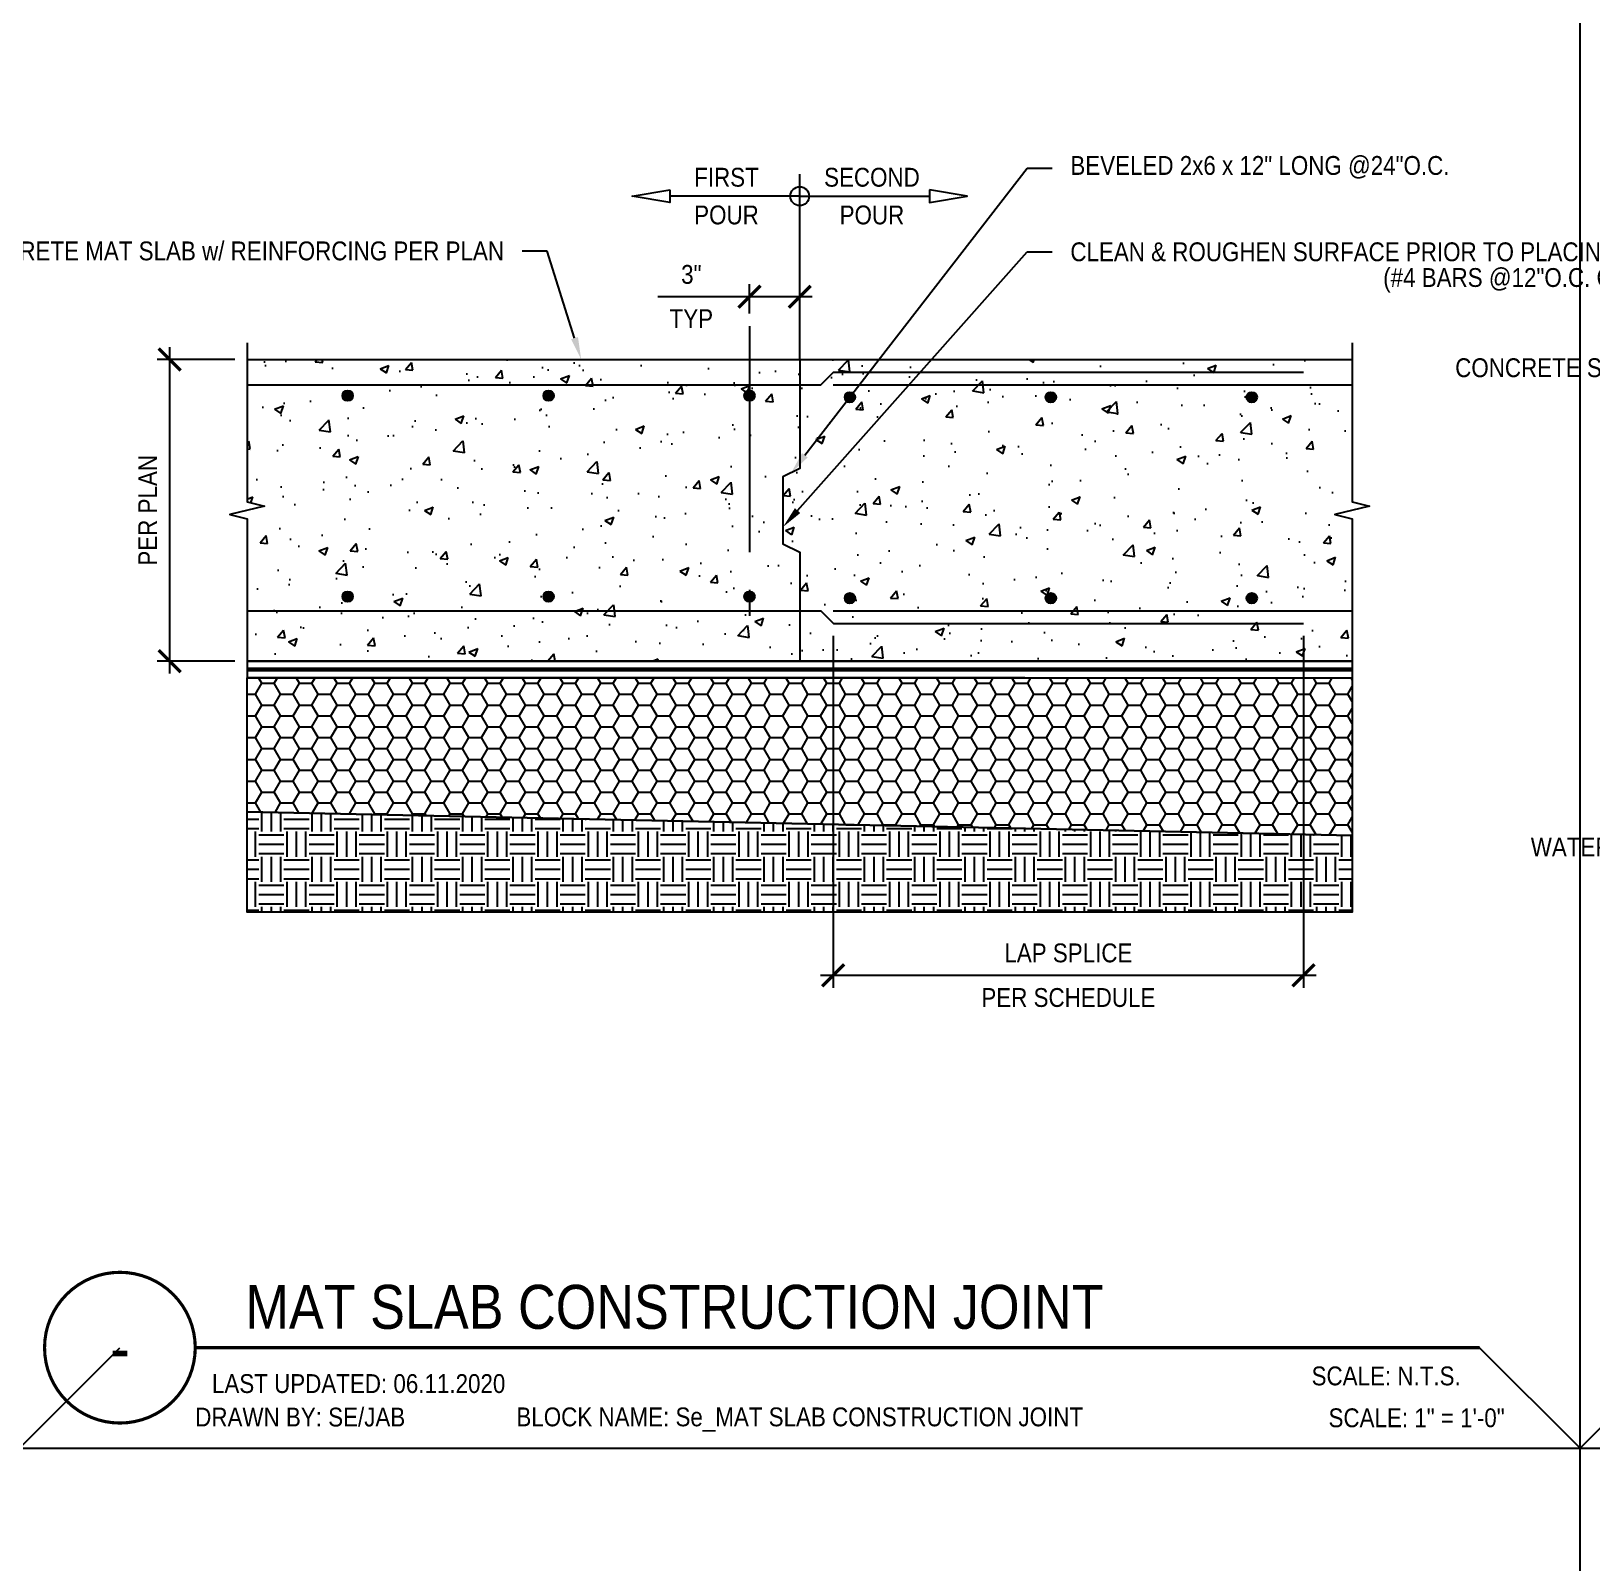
# Model space of a CAD drawing. Header units: inches. Extents: x -16404 to 14624, y -1591 to 16152.
# Drawn here: x -8754.8 to -8661.6, y 1503.4 to 1594.8 of the extents above; entities that cross this region are included whole.
import ezdxf
from ezdxf import colors
from ezdxf.entities.mleader import LeaderData, LeaderLine
from ezdxf.enums import TextEntityAlignment as Align
from ezdxf.math import Vec2, Vec3

# ---------------------------------------------------------------- set-up
doc = ezdxf.new("R2010")
doc.units = ezdxf.units.IN
doc.header["$LTSCALE"] = 24
doc.header["$MEASUREMENT"] = 0
doc.linetypes.add('CENTER2', pattern=[1.125, 0.75, -0.125, 0.125, -0.125])
doc.linetypes.add('HIDDEN2', pattern=[0.1875, 0.125, -0.0625])
doc.layers.get('0').update_dxf_attribs({"linetype": 'CONTINUOUS'})
doc.layers.get('DefPoints').update_dxf_attribs({"color": 251, "linetype": 'CONTINUOUS'})
for name, color, linetype, plot in [('DESIGNER COMMENTS', 221, 'CONTINUOUS', False), ('S-ANNO-GRID-NONPLOT', 251, 'CONTINUOUS', False), ('S-ANNO-NONPLOT', 253, 'CONTINUOUS', False)]:
    doc.layers.add(name, color=color, linetype=linetype, plot=plot)
for name, color, linetype in [('S-ANNO-DIMS', 2, 'CONTINUOUS'), ('S-ANNO-NOTE', 4, 'CONTINUOUS'), ('S-BREAK', 2, 'CONTINUOUS'), ('S-CONC', 4, 'CONTINUOUS'), ('S-GRID', 1, 'CENTER2'), ('S-MEMBRANE', 6, 'HIDDEN2'), ('S-REBAR', 7, 'CONTINUOUS'), ('S-TYP DETAIL BLOCKS', 1, 'CONTINUOUS')]:
    doc.layers.add(name, color=color, linetype=linetype)
doc.layers.add('S-HATCH-SOIL', color=7, linetype='CONTINUOUS', true_color=0x8f8f8f, transparency=0.8)
doc.layers.add('S-HATCH1', color=1, linetype='CONTINUOUS', transparency=0.5)
doc.layers.add('S-HATCH2', color=2, linetype='CONTINUOUS', transparency=0.5)
doc.styles.add('Arial', font='arial.ttf', dxfattribs={"width": 0.85})
doc.dimstyles.new('DIM-12_Se', dxfattribs={"dimscale": 12, "dimtxt": 0.09375, "dimasz": 0.109375, "dimexe": 0.0625, "dimexo": 0.0625, "dimgap": 0.0625, "dimtad": 1, "dimdec": 4, "dimzin": 11, "dimdsep": 46, "dimlunit": 4, "dimtxsty": 'Arial', "dimblk": 'ARCHTICK', "dimcen": 0.125, "dimdle": 0.0625, "dimclrd": 256, "dimclre": 256, "dimclrt": 4, "dimadec": 0, "dimazin": 0, "dimtfac": 0.75, "dimtdec": 4, "dimtmove": 0, "dimatfit": 3, "dimfxl": 1, "dimfrac": 1, "dimtolj": 1, "dimtzin": 0, "dimarcsym": 0})
pattern_1 = [(50, (7925.551, -2080.752), (5.3794514, -0.470641), [0.5625, -6.1875]), (355, (7925.551, -2080.752), (-1.040635, 5.641441), [0.45, -4.95]), (100.451444, (7925.9994, -2080.791), (4.3388164, 5.1708), [0.4780514, -5.258566]), (46.1842, (7925.551, -2079.252), (8.00431, -1.2413946), [0.84375, -9.28125]), (96.63564, (7926.218, -2079.355), (7.0099646, 7.3058895), [0.7170776, -7.887853]), (351.18416, (7925.551, -2079.252), (7.009965, 7.3058895), [0.675, -7.425]), (21, (7926.301, -2079.627), (4.476803, -3.0196417), [0.5625, -6.1875]), (326, (7926.301, -2079.627), (1.824865, 5.4386253), [0.45, -4.95]), (71.451445, (7926.674, -2079.8786), (6.3016678, 2.4189836), [0.4780514, -5.258566]), (37.5, (7925.5511, -2080.752), (0.0911989, 2.4967039), [0, -4.89, 0, -5.025, 0, -4.96875]), (7.5, (7925.551, -2080.752), (1.9730215, 2.9580878), [0, -2.865, 0, -4.7775, 0, -1.89375]), (327.5, (7923.8786, -2080.752), (4.00366827, -0.16916154), [0, -1.875, 0, -5.85, 0, -7.7625]), (317.5, (7923.1286, -2080.752), (4.3738963, 0.7507874), [0, -2.4375, 0, -3.885, 0, -5.5125])]

# ---------------------------------------------------------------- blocks, each defined once
blk = doc.blocks.new('*U540')
at = {"const_width": 0.188}
for points in [[(-4.5, 0, -1), (4.5, 0, 3.732051)], [(-4.5, 0, 1), (4.5, 0, -3.732051)]]:
    blk.add_lwpolyline(points, format="xyb", dxfattribs=at)
blk.add_lwpolyline([(4.5, 0), (81.209, 0)], dxfattribs=at)
blk.add_circle((0, 0), 4.5)
at = {"style": 'Arial', "width": 0.85}
for tag, p in [('DWG_TITLE_1', (7.5, 6.188)), ('DWG_TITLE_2', (7.5, 2.438))]:
    blk.add_attdef(tag, text='', height=2.625, dxfattribs=at).set_placement(p, align=Align.MIDDLE_LEFT)
blk.add_attdef('#', text='', height=3, dxfattribs=at).set_placement((0, 0), align=Align.MIDDLE_CENTER)
blk.add_attdef('SCALE', text='', height=1.125, dxfattribs=at).set_placement((80.084, -1.125), align=Align.TOP_RIGHT)
blk = doc.blocks.new('ARROW-LOOP')
at = {"color": 0}
blk.add_lwpolyline([(-1.806, 0), (0.542, 0, 1.317177), (-0.464, -0.281)], format="xyb", dxfattribs=at)
blk = doc.blocks.new('*U119')
h = blk.add_hatch(color=256)
h.dxf.hatch_style = 1
h.paths.add_polyline_path([(0.3125, 0, 1), (-0.3125, 0, 1)])
blk.add_circle((0, 0), 0.3125)
blk = doc.blocks.new('_ARCHTICK')
at = {"color": 0, "linetype": 'ByBlock', "const_width": 0.15}
blk.add_lwpolyline([(-0.5, -0.5), (0.5, 0.5)], dxfattribs=at)
blk = doc.blocks.new('*D2501')
at = {"layer": 'DefPoints', "color": 0, "transparency": 16777216}
for p in [(37.605, 62.754), (40.605, 62.754), (37.605, 61)]:
    blk.add_point(p, dxfattribs=at)
at = {"layer": 'S-ANNO-DIMS', "lineweight": -2, "transparency": 16777216}
for p, q in [((37.605, 61.75), (37.605, 63.504)), ((37.605, 62.754), (32.127, 62.754)), ((41.355, 62.754), (37.605, 62.754))]:
    blk.add_line(p, q, dxfattribs=at)
at = {"layer": 'S-ANNO-DIMS', "lineweight": -2, "transparency": 16777216, "xscale": 1.3125, "yscale": 1.3125, "zscale": 1.3125, "rotation": 180}
blk.add_blockref('_ARCHTICK', (37.605, 62.754), dxfattribs=at)
at = {"layer": 'S-ANNO-DIMS', "lineweight": -2, "transparency": 16777216, "xscale": 1.3125, "yscale": 1.3125, "zscale": 1.3125}
blk.add_blockref('_ARCHTICK', (40.605, 62.754), dxfattribs=at)
at = {"layer": 'S-ANNO-DIMS', "color": 4, "transparency": 16777216, "char_height": 1.125, "attachment_point": 5, "style": 'Arial'}
for s, insert in [('\\A1;3"', (34.131, 64.079)), ('\\A1;TYP', (34.131, 61.442))]:
    blk.add_mtext(s, dxfattribs=dict(at, insert=insert))
blk = doc.blocks.new('*D1917')
at = {"layer": 'DefPoints', "color": 0, "transparency": 16777216}
for p in [(42.605, 43.25), (70.696, 43.25), (70.696, 22.233)]:
    blk.add_point(p, dxfattribs=at)
at = {"layer": 'S-ANNO-DIMS', "lineweight": -2, "transparency": 16777216}
for p, q in [((42.605, 42.5), (42.605, 21.483)), ((70.696, 42.5), (70.696, 21.483)), ((41.855, 22.233), (71.446, 22.233))]:
    blk.add_line(p, q, dxfattribs=at)
at = {"layer": 'S-ANNO-DIMS', "lineweight": -2, "transparency": 16777216, "xscale": 1.3125, "yscale": 1.3125, "zscale": 1.3125, "rotation": 180}
blk.add_blockref('_ARCHTICK', (42.605, 22.233), dxfattribs=at)
at = {"layer": 'S-ANNO-DIMS', "lineweight": -2, "transparency": 16777216, "xscale": 1.3125, "yscale": 1.3125, "zscale": 1.3125}
blk.add_blockref('_ARCHTICK', (70.696, 22.233), dxfattribs=at)
at = {"layer": 'S-ANNO-DIMS', "color": 4, "transparency": 16777216, "char_height": 1.125, "attachment_point": 5, "style": 'Arial'}
for s, insert in [('\\A1;LAP SPLICE', (56.65, 23.565)), ('\\A1;PER SCHEDULE', (56.65, 20.901))]:
    blk.add_mtext(s, dxfattribs=dict(at, insert=insert))
blk = doc.blocks.new('*D1918')
at = {"layer": 'DefPoints', "color": 0, "transparency": 16777216}
for p in [(2.974, 59), (7.605, 59), (7.605, 41)]:
    blk.add_point(p, dxfattribs=at)
at = {"layer": 'S-ANNO-DIMS', "lineweight": -2, "transparency": 16777216}
for p, q in [((2.974, 40.25), (2.974, 59.75)), ((6.855, 59), (2.224, 59)), ((6.855, 41), (2.224, 41))]:
    blk.add_line(p, q, dxfattribs=at)
at = {"layer": 'S-ANNO-DIMS', "lineweight": -2, "transparency": 16777216, "xscale": 1.3125, "yscale": 1.3125, "zscale": 1.3125}
for p, rotation in [((2.974, 59), 90), ((2.974, 41), 270)]:
    blk.add_blockref('_ARCHTICK', p, dxfattribs=dict(at, rotation=rotation))
at = {"layer": 'S-ANNO-DIMS', "color": 4, "transparency": 16777216, "insert": (1.661, 50), "char_height": 1.125, "attachment_point": 5, "rotation": 90, "style": 'Arial'}
blk.add_mtext('\\A1;PER PLAN', dxfattribs=at)
blk = doc.blocks.new('_Small')
at = {"color": 0, "linetype": 'ByBlock', "lineweight": -2}
blk.add_circle((0, 0), 0.25, dxfattribs=at)
blk = doc.blocks.new('Se_SLAB-ON-GRADE POUR PATTERN')
at = {"layer": 'S-ANNO-NOTE'}
ml = blk.add_multileader_mtext('Standard', dxfattribs=at)
ml.set_content('CONSTRUCTION JOINT, TYP', color=4, style='Arial')
ml.set_leader_properties(color=2)
ml.set_arrow_properties(name='ARROW-LOOP')
ml.build(insert=Vec2(0, 0))
ml.multileader.update_dxf_attribs({"dogleg_length": 0.36, "arrow_head_size": 1.312, "scale": 12})
ctx = ml.context
ctx.base_point, ctx.scale, ctx.char_height, ctx.arrow_head_size, ctx.landing_gap_size, ctx.plane_origin = Vec3(68.358, 62.537), 12, 1.125, 1.312, 1.08, Vec3(27.151, 344.872)
notes = []
notes.append((ctx, [(0, (1, 1, 0), (66.858, 62.537), (1, 0), 1.5, [(0, [(60.372, 51.722)], 0, [])])]))
ctx.mtext.insert, ctx.mtext.width, ctx.mtext.flow_direction = Vec3(69.438, 63.211), 10.66241, 5
for ctx, leaders in notes:
    for number, flags, end, landing, length, lines in leaders:
        leader = LeaderData()
        leader.index, (leader.has_last_leader_line, leader.has_dogleg_vector, leader.attachment_direction) = number, flags
        leader.last_leader_point, leader.dogleg_vector, leader.dogleg_length = Vec3(end), Vec3(landing), length
        for number, points, colour, breaks in lines:
            line = LeaderLine()
            line.index, line.vertices, line.color, line.breaks = number, Vec3.list(points), colors.encode_raw_color(colour), breaks
            leader.lines.append(line)
        ctx.leaders.append(leader)
blk = doc.blocks.new('Se_SLAB CONTROL JOINT')
at = {"layer": 'S-ANNO-NOTE'}
ml = blk.add_multileader_mtext('Standard', dxfattribs=at)
ml.set_content('\\A1;{\\C256;REINFORCING STEEL \\P(#4 BARS @12"O.C. CENTERED IN SLAB, HOOK AT SLAB EDGE)}', color=4, style='Arial')
ml.set_leader_properties(color=2)
ml.build(insert=Vec2(0, 0))
ml.multileader.update_dxf_attribs({"dogleg_length": 0.36, "arrow_head_size": 1.3125, "scale": 12})
ctx = ml.context
ctx.base_point, ctx.scale, ctx.char_height, ctx.arrow_head_size, ctx.landing_gap_size, ctx.plane_origin = Vec3(1.79584, 65.63348), 12, 1.125, 1.3125, 1.08, Vec3(55.77082, 365.39132)
ctx.text_align_type = 2
notes = []
notes.append((ctx, [(0, (1, 1, 0), (25.54948, 65.63348), (-1, 0), 1.5, [(0, [(37.62846, 48.12106)], 0, [])])]))
ctx.mtext.insert, ctx.mtext.width, ctx.mtext.alignment, ctx.mtext.flow_direction = Vec3(22.96948, 66.36136), 20.8100971, 3, 5
ml = blk.add_multileader_mtext('Standard', dxfattribs=at)
ml.set_content('\\A1;{\\C256;CONCRETE SLAB-ON-GRADE, THICKNESS "T" PER PLAN}', color=4, style='Arial')
ml.set_leader_properties(color=2)
ml.build(insert=Vec2(0, 0))
ml.multileader.update_dxf_attribs({"dogleg_length": 0.36, "arrow_head_size": 1.3125, "scale": 12})
ctx = ml.context
ctx.base_point, ctx.scale, ctx.char_height, ctx.arrow_head_size, ctx.landing_gap_size, ctx.plane_origin = Vec3(2.77622, 58.52839), 12, 1.125, 1.3125, 1.08, Vec3(55.77082, 358.28622)
ctx.text_align_type = 2
notes.append((ctx, [(0, (1, 1, 0), (25.54948, 58.52839), (-1, 0), 1.5, [(0, [(31.08968, 50.49606)], 0, [])])]))
ctx.mtext.insert, ctx.mtext.width, ctx.mtext.alignment, ctx.mtext.flow_direction = Vec3(22.96948, 59.10048), 20.0600186, 3, 5
ml = blk.add_multileader_mtext('Standard', dxfattribs=at)
ml.set_content('\\A1;{\\C256;WATERPROOFING WHERE OCCURS, BY OTHERS}', color=4, style='Arial')
ml.set_leader_properties(color=2)
ml.build(insert=Vec2(0, 0))
ml.multileader.update_dxf_attribs({"dogleg_length": 0.36, "arrow_head_size": 1.3125, "scale": 12})
ctx = ml.context
ctx.base_point, ctx.scale, ctx.char_height, ctx.arrow_head_size, ctx.landing_gap_size, ctx.plane_origin = Vec3(4.68546, 29.81125), 12, 1.125, 1.3125, 1.08, Vec3(14.37081, 328.78541)
ctx.text_align_type = 2
notes.append((ctx, [(1, (1, 1, 0), (25.54948, 29.81125), (-1, 0), 1.5, [(0, [(33.7075, 45.99606)], 0, [])])]))
ctx.mtext.insert, ctx.mtext.width, ctx.mtext.alignment, ctx.mtext.flow_direction = Vec3(22.96948, 30.48502), 21.7676321, 3, 5
for ctx, leaders in notes:
    for number, flags, end, landing, length, lines in leaders:
        leader = LeaderData()
        leader.index, (leader.has_last_leader_line, leader.has_dogleg_vector, leader.attachment_direction) = number, flags
        leader.last_leader_point, leader.dogleg_vector, leader.dogleg_length = Vec3(end), Vec3(landing), length
        for number, points, colour, breaks in lines:
            line = LeaderLine()
            line.index, line.vertices, line.color, line.breaks = number, Vec3.list(points), colors.encode_raw_color(colour), breaks
            leader.lines.append(line)
        ctx.leaders.append(leader)
blk = doc.blocks.new('Se_MAT SLAB CONSTRUCTION JOINT')
at = {"layer": 'S-HATCH-SOIL'}
h = blk.add_hatch(dxfattribs=at)
h.set_pattern_fill('HONEY', color=256, scale=6, style=0)
h.set_pattern_definition([(2e-15, (22281.9384, 1800.08965), (1.125, 0.649519053), [0.75, -1.5]), (120, (22281.9384, 1800.08965), (-1.125, 0.649519053), [0.75, -1.5]), (60, (22281.9384, 1800.08965), (2e-16, 1.299038106), [-1.5, 0.75])])
h.paths.add_polyline_path([(7.60455, 40), (73.60455, 40), (73.60455, 30.57667), (7.60455, 32)])
h = blk.add_hatch(dxfattribs=at)
h.set_pattern_fill('EARTH', color=256, scale=6, style=0)
h.set_pattern_definition([(1e-10, (-3615.7376, -1533.802), (1.5, 1.5), [1.5, -1.5]), (1e-10, (-3615.7376, -1533.2395), (1.5, 1.5), [1.5, -1.5]), (1e-10, (-3615.7376, -1532.677), (1.5, 1.5), [1.5, -1.5]), (90, (-3615.55, -1532.4895), (-1.5, 1.5), [1.5, -1.5]), (90, (-3614.9876, -1532.4895), (-1.5, 1.5), [1.5, -1.5]), (90, (-3614.425, -1532.4895), (-1.5, 1.5), [1.5, -1.5])])
h.paths.add_polyline_path([(7.60455, 32), (73.60455, 30.57667), (73.60455, 26), (7.60455, 26)])
at = {"layer": 'S-HATCH2'}
h = blk.add_hatch(dxfattribs=at)
h.set_pattern_fill('AR-CONC', color=256, scale=0.75, style=0)
h.set_pattern_definition(pattern_1)
h.paths.add_polyline_path([(39.60455, 52), (40.60455, 52.5), (40.60455, 59), (7.60455, 59), (7.60455, 50.50476), (8.64235, 50.25238), (6.56675, 49.74762), (7.60455, 49.49524), (7.60455, 41), (40.60455, 41), (40.60455, 47.5), (39.60455, 48)])
h = blk.add_hatch(dxfattribs=at)
h.set_pattern_fill('AR-CONC', color=256, scale=0.75, style=0)
h.set_pattern_definition(pattern_1)
h.paths.add_polyline_path([(73.60455, 41), (73.60455, 49.49524), (72.56675, 49.74762), (74.64235, 50.25238), (73.60455, 50.50476), (73.60455, 59), (40.60455, 59), (40.60455, 52.5), (39.60455, 52), (39.60455, 48), (40.60455, 47.5), (40.60455, 41)])
at = {"layer": 'S-ANNO-DIMS'}
for p, q in [((40.60455, 59), (40.60455, 70.06674)), ((40.60455, 68.75424), (32.85455, 68.75424)), ((40.60455, 68.75424), (48.35455, 68.75424))]:
    blk.add_line(p, q, dxfattribs=at)
for points in [[(32.85455, 69.12924), (32.85455, 68.37924), (30.60455, 68.75424)], [(48.35455, 69.12924), (48.35455, 68.37924), (50.60455, 68.75424)]]:
    blk.add_lwpolyline(points, close=True, dxfattribs=at)
at = {"layer": 'S-ANNO-NONPLOT', "linetype": 'ByBlock'}
blk.add_lwpolyline([(7.60455, 41), (73.60455, 41)], dxfattribs=at)
at = {"layer": 'S-ANNO-NONPLOT'}
blk.add_lwpolyline([(7.60455, 40), (54.04404, 40)], dxfattribs=at)
at = {"layer": 'S-ANNO-NONPLOT', "linetype": 'ByBlock'}
for points in [[(7.60455, 40), (73.60455, 40), (73.60455, 30.57667), (7.60455, 32)], [(7.60455, 32), (73.60455, 30.57667), (73.60455, 26), (7.60455, 26)]]:
    blk.add_lwpolyline(points, close=True, dxfattribs=at)
at = {"layer": 'S-BREAK'}
for points in [[(7.60455, 60), (7.60455, 50.50476), (8.64235, 50.25238), (6.56675, 49.74762), (7.60455, 49.49524), (7.60455, 40)], [(73.60455, 60), (73.60455, 50.50476), (74.64235, 50.25238), (72.56675, 49.74762), (73.60455, 49.49524), (73.60455, 40)]]:
    blk.add_lwpolyline(points, dxfattribs=at)
at = {"layer": 'S-CONC'}
for points in [[(7.60455, 59), (73.60455, 59)], [(40.60455, 59), (40.60455, 52.5), (39.60455, 52), (39.60455, 48), (40.60455, 47.5), (40.60455, 41)], [(73.60455, 41), (7.60455, 41)]]:
    blk.add_lwpolyline(points, dxfattribs=at)
at = {"layer": 'S-GRID', "color": 1, "linetype": 'CENTER2', "ltscale": 0.75}
blk.add_line((37.60455, 61), (37.60455, 43.70556), dxfattribs=at)
at = {"layer": 'S-HATCH1'}
blk.add_line((54.04404, 40), (7.60455, 40), dxfattribs=at)
at = {"layer": 'S-MEMBRANE', "color": 4, "const_width": 0.25}
blk.add_lwpolyline([(7.60455, 40.5), (73.60455, 40.5)], dxfattribs=at)
at = {"layer": 'S-REBAR'}
for points in [[(7.60455, 57.5), (41.87455, 57.5), (42.62455, 58.25), (70.6961, 58.25)], [(42.60455, 57.5), (73.60455, 57.5)], [(7.60455, 44), (41.87455, 44), (42.62455, 43.25), (70.6961, 43.25)], [(42.60455, 44), (73.60455, 44)]]:
    blk.add_lwpolyline(points, dxfattribs=at)
at = {"layer": 'S-ANNO-DIMS', "xscale": 2.25, "yscale": 2.25, "zscale": 2.25, "rotation": 180}
blk.add_blockref('_Small', (40.60455, 68.75424), dxfattribs=at)
at = {"layer": 'S-REBAR', "linetype": 'ByBlock', "rotation": 270}
for p in [(13.60455, 56.84715), (25.60455, 56.84715), (37.60455, 56.84715), (43.60455, 56.75), (55.60455, 56.75), (67.60455, 56.75), (13.60455, 44.84715), (25.60455, 44.84715), (37.60455, 44.84715), (43.60455, 44.75), (55.60455, 44.75), (67.60455, 44.75)]:
    blk.add_blockref('*U119', p, dxfattribs=at)
at = {"layer": 'DESIGNER COMMENTS', "char_height": 1.125, "style": 'Arial'}
for s, insert, width, attachment_point in [('\\A1;LAST UPDATED: 06.11.2020', (5.49984, -1.58101), 17.4709661, 1), ('\\A1;DRAWN BY: SE/JAB', (4.49984, -3.58101), 12.4848985, 1), ('\\A1;BLOCK NAME: Se_MAT SLAB CONSTRUCTION JOINT', (40.60455, -4.29464), 33.832234, 5), ('\\A1;SCALE: 1{\\H1x;" = 1\'-0"}', (82.7091, -3.625), 19.68745, 3)]:
    blk.add_mtext(s, dxfattribs=dict(at, insert=insert, width=width, attachment_point=attachment_point))
at = {"layer": 'S-ANNO-NOTE', "char_height": 1.125, "attachment_point": 5, "line_spacing_factor": 1.2, "style": 'Arial'}
for s, insert, width in [('FIRST\\PPOUR', (36.22955, 68.75424), 3.8538617), ('SECOND\\PPOUR', (44.91705, 68.75424), 5.6554732)]:
    blk.add_mtext(s, dxfattribs=dict(at, insert=insert, width=width))
at = {"layer": 'S-ANNO-DIMS'}
dim = blk.add_linear_dim(base=(37.60455, 62.75424), p1=(40.60455, 62.75424), p2=(37.60455, 61), text='<>\\XTYP', dimstyle='DIM-12_Se', dxfattribs=at)
dim.commit()
dim.dimension.update_dxf_attribs({"geometry": '*D2501', "text_midpoint": (34.13116, 62.75424), "dimtype": 160})
dim = blk.add_linear_dim(base=(2.97371, 59), p1=(7.60455, 41), p2=(7.60455, 59), angle=90, text='PER PLAN', dimstyle='DIM-12_Se', dxfattribs=at)
dim.commit()
dim.dimension.update_dxf_attribs({"geometry": '*D1918', "text_midpoint": (2.97371, 50), "dimtype": 128})
dim = blk.add_linear_dim(base=(70.6961, 22.23293), p1=(42.60455, 43.25), p2=(70.6961, 43.25), text='LAP SPLICE\\XPER SCHEDULE', dimstyle='DIM-12_Se', dxfattribs=at)
dim.commit()
dim.dimension.update_dxf_attribs({"geometry": '*D1917', "text_midpoint": (56.65033, 22.23293)})
at = {"layer": 'S-ANNO-NOTE'}
ml = blk.add_multileader_mtext('Standard', dxfattribs=at)
ml.set_content('BEVELED 2x6 x 12" LONG @24"O.C. ', color=4, style='Arial')
ml.set_leader_properties(color=2)
ml.build(insert=Vec2(0, 0))
ml.multileader.update_dxf_attribs({"dogleg_length": 0.36, "arrow_head_size": 1.3125, "scale": 12})
ctx = ml.context
ctx.base_point, ctx.scale, ctx.char_height, ctx.arrow_head_size, ctx.landing_gap_size, ctx.plane_origin = Vec3(55.68862, 70.42631), 12, 1.125, 1.3125, 1.08, Vec3(77.46608, 326.19207)
notes = []
notes.append((ctx, [(1, (1, 1, 0), (54.18862, 70.42631), (1, 0), 1.5, [(0, [(40.10455, 52.25)], 0, [])])]))
ctx.mtext.insert, ctx.mtext.width, ctx.mtext.defined_height, ctx.mtext.flow_direction = Vec3(56.76862, 71.15418), 12.0067735, 4.31934, 5
ml = blk.add_multileader_mtext('Standard', dxfattribs=at)
ml.set_content('\\A1;{\\C256;CONCRETE MAT SLAB w/ REINFORCING PER PLAN}', color=4, style='Arial')
ml.set_leader_properties(color=2)
ml.build(insert=Vec2(0, 0))
ml.multileader.update_dxf_attribs({"dogleg_length": 0.36, "arrow_head_size": 1.3125, "scale": 12})
ctx = ml.context
ctx.base_point, ctx.scale, ctx.char_height, ctx.arrow_head_size, ctx.landing_gap_size, ctx.plane_origin = Vec3(5.7473, 65.48019), 12, 1.125, 1.3125, 1.08, Vec3(52.22944, 366.81502)
ctx.text_align_type = 2
notes.append((ctx, [(0, (1, 1, 0), (25.52265, 65.48019), (-1, 0), 1.5, [(0, [(27.54831, 59.02485)], 0, [])])]))
ctx.mtext.insert, ctx.mtext.width, ctx.mtext.alignment, ctx.mtext.flow_direction = Vec3(22.94265, 66.05229), 16.2316243, 3, 5
ml = blk.add_multileader_mtext('Standard', dxfattribs=at)
ml.set_content('CLEAN & ROUGHEN SURFACE PRIOR TO PLACING CONCRETE', color=4, style='Arial')
ml.set_leader_properties(color=2)
ml.build(insert=Vec2(0, 0))
ml.multileader.update_dxf_attribs({"dogleg_length": 0.36, "arrow_head_size": 1.3125, "scale": 12})
ctx = ml.context
ctx.base_point, ctx.scale, ctx.char_height, ctx.arrow_head_size, ctx.landing_gap_size, ctx.plane_origin = Vec3(55.68862, 65.42631), 12, 1.125, 1.3125, 1.08, Vec3(3.74302, 333.56016)
notes.append((ctx, [(0, (1, 1, 0), (54.18862, 65.42631), (1, 0), 1.5, [(0, [(39.60455, 49)], 0, [])])]))
ctx.mtext.insert, ctx.mtext.width, ctx.mtext.flow_direction = Vec3(56.76862, 65.9984), 20.7912977, 5
for ctx, leaders in notes:
    for number, flags, end, landing, length, lines in leaders:
        leader = LeaderData()
        leader.index, (leader.has_last_leader_line, leader.has_dogleg_vector, leader.attachment_direction) = number, flags
        leader.last_leader_point, leader.dogleg_vector, leader.dogleg_length = Vec3(end), Vec3(landing), length
        for number, points, colour, breaks in lines:
            line = LeaderLine()
            line.index, line.vertices, line.color, line.breaks = number, Vec3.list(points), colors.encode_raw_color(colour), breaks
            leader.lines.append(line)
        ctx.leaders.append(leader)

msp = doc.modelspace()

# ---------------------------------------------------------------- linework, layer by layer
at = {"layer": 'S-ANNO-GRID-NONPLOT'}
for p, q in [((-8662.3223, 1510.19852), (-8662.3223, 1602.19852)), ((-8755.5314, 1510.19852), (-8749.5314, 1516.19852)), ((-8662.3223, 1510.19852), (-8668.3223, 1516.19852)), ((-8662.3223, 1510.19852), (-8656.3223, 1516.19852)), ((-8755.5314, 1510.19852), (-8662.3223, 1510.19852)), ((-8662.3223, 1510.19852), (-8569.1132, 1510.19852)), ((-8662.3223, 1418.19852), (-8662.3223, 1510.19852))]:
    msp.add_line(p, q, dxfattribs=at)

# ---------------------------------------------------------------- block references
at = {"layer": 'S-ANNO-NOTE'}
msp.add_blockref('*U540', (-8749.5314, 1516.19852), dxfattribs=at).add_auto_attribs({'#': '-', 'DWG_TITLE_2': 'MAT SLAB CONSTRUCTION JOINT', 'SCALE': 'SCALE: N.T.S.'})
at = {"layer": 'S-TYP DETAIL BLOCKS'}
for name, p in [('Se_MAT SLAB CONSTRUCTION JOINT', (-8749.5314, 1516.19852)), ('Se_SLAB CONTROL JOINT', (-8656.3223, 1516.17546)), ('Se_SLAB-ON-GRADE POUR PATTERN', (-8935.9496, 1516.19852))]:
    msp.add_blockref(name, p, dxfattribs=at)

doc.saveas('drawing.dxf')
